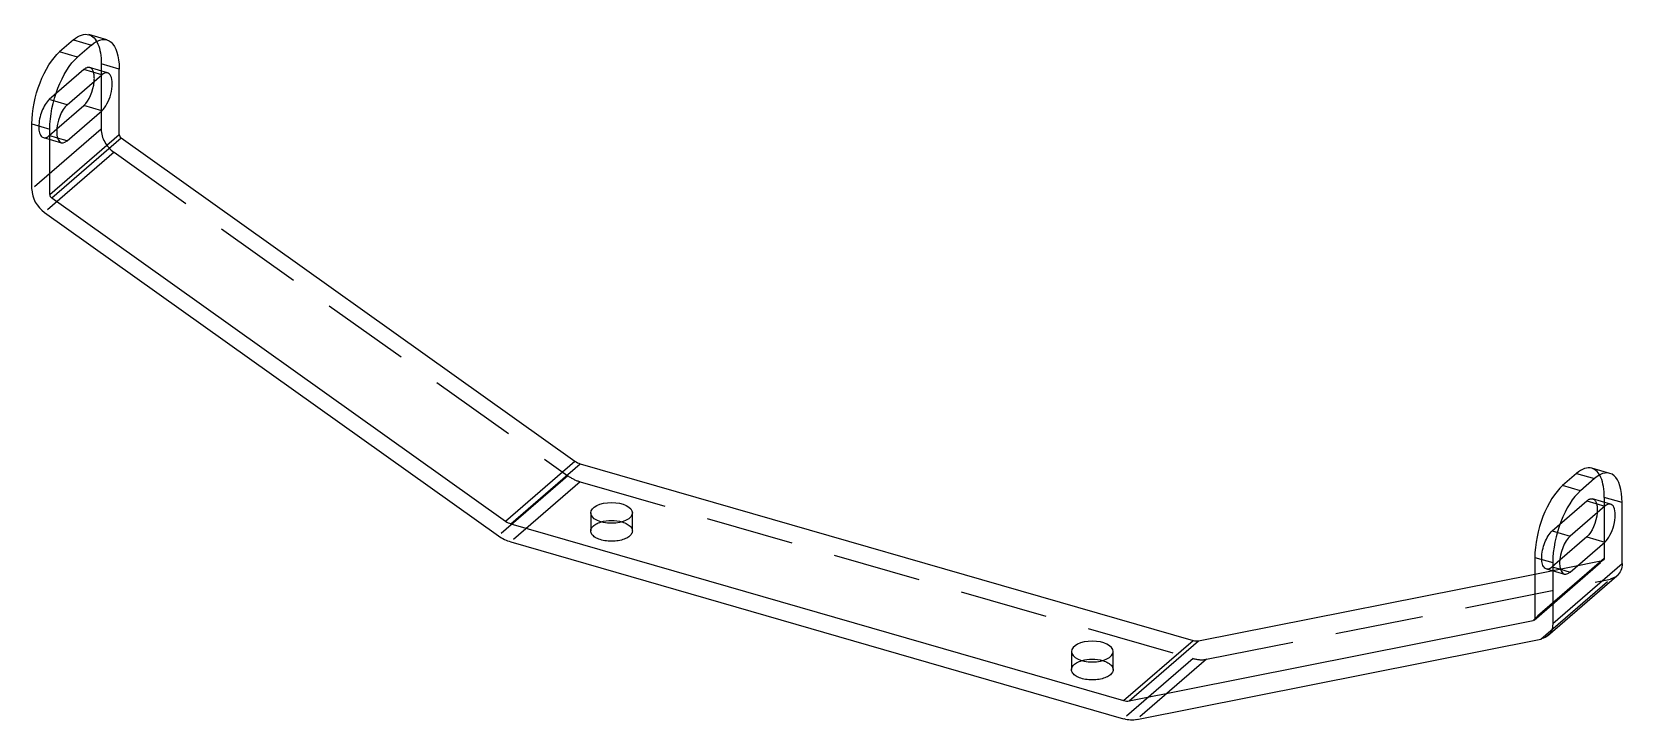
# Model space of a CAD drawing. Header units: millimetres. Extents: x -58 to 57, y -20 to 30.
import ezdxf

# ---------------------------------------------------------------- set-up
doc = ezdxf.new("R2010")
doc.units = ezdxf.units.MM
doc.linetypes.add('HIDDEN', pattern=[9.525, 6.35, -3.175])
doc.layers.get('0').update_dxf_attribs({"color": 253, "lineweight": 70, "true_color": 0x8faf8f})
doc.layers.add('Hidden', color=98, linetype='HIDDEN', lineweight=70, true_color=0x054805)

msp = doc.modelspace()

# ---------------------------------------------------------------- linework, layer by layer
at = {"color": 98, "lineweight": -3, "true_color": 0x054805}
for p, q in [((-54.64, 29.38), (-55.64, 28.51)), ((-54.64, 29.38), (-53.35, 29)), ((-53.35, 29), (-54.35, 28.14)), ((-52.24, 29.38), (-53.53, 29.76)), ((-54.35, 28.14), (-55.64, 28.51)), ((-55.1, 24.7), (-52.6, 26.86)), ((-51.35, 22.56), (-51.35, 27.27)), ((-55.84, 22.96), (-53.89, 24.64)), ((-55.1, 22.1), (-52.6, 24.26)), ((-52.6, 24.26), (-53.89, 24.64)), ((-57.64, 18.6), (-57.64, 23.32)), ((-57.64, 23.32), (-56.35, 22.94)), ((-56.35, 18.23), (-56.35, 22.94)), ((-56.35, 18.23), (-51.35, 22.56)), ((-56.21, 17.99), (-51.21, 22.32)), ((-55.1, 22.1), (-55.79, 22.3)), ((-51.21, 22.32), (-18.51, -1)), ((-56.21, 17.99), (-23.51, -5.33)), ((-56.72, 16.94), (-24.02, -6.38)), ((-23.51, -5.33), (-18.51, -1)), ((-23.13, -5.52), (-18.13, -1.19)), ((-18.13, -1.19), (26.03, -13.94)), ((53.66, -1.89), (52.66, -2.75)), ((53.66, -1.89), (54.95, -2.26)), ((54.95, -2.26), (53.95, -3.13)), ((56.06, -1.88), (54.76, -1.51)), ((53.95, -3.13), (52.66, -2.75)), ((55.7, -4.24), (53.2, -6.4)), ((56.95, -8.38), (56.95, -3.99)), ((-23.13, -5.52), (21.03, -18.27)), ((-23.13, -6.82), (21.03, -19.57)), ((54.41, -6.46), (52.46, -8.14)), ((53.2, -9), (55.7, -6.84)), ((54.41, -6.46), (55.7, -6.84)), ((50.66, -7.95), (51.95, -8.32)), ((50.66, -7.95), (50.66, -12.34)), ((26.42, -13.96), (50.66, -9.14)), ((51.95, -8.32), (51.95, -12.71)), ((51.95, -12.71), (56.95, -8.38)), ((52.51, -8.8), (53.2, -9)), ((51.58, -13.6), (56.58, -9.27)), ((21.42, -18.29), (50.53, -12.49)), ((50.64, -12.4), (50.53, -12.49)), ((21.03, -18.27), (26.03, -13.94)), ((21.42, -18.29), (26.42, -13.96)), ((21.99, -19.62), (51.1, -13.83))]:
    msp.add_line(p, q, dxfattribs=at)
at = {"color": 98, "lineweight": -3, "true_color": 0x054805, "extrusion": (-4.20627e-17, -4.56354e-17, -1)}
msp.add_ellipse((-54.64, 25.91), major_axis=(-1.11, -3.84), ratio=0.433013, start_param=2.55359, end_param=3.141586, dxfattribs=at)
at = {"color": 98, "lineweight": -3, "true_color": 0x054805, "extrusion": (0, 0, -1)}
for centre, major_axis, start_param, end_param in [((-53.35, 25.54), (-1.11, -3.84), 2.55359, 4.124386), ((54.41, -5.16), (-0.42, -1.44), 4.279901, 5.695183)]:
    msp.add_ellipse(centre, major_axis=major_axis, ratio=0.433013, start_param=start_param, end_param=end_param, dxfattribs=at)
at = {"color": 98, "lineweight": -3, "true_color": 0x054805, "extrusion": (-2.87294e-17, -4.94844e-17, -1)}
for centre in [(-55.64, 25.05), (-54.35, 24.67)]:
    msp.add_ellipse(centre, major_axis=(-1.11, -3.84), ratio=0.433013, start_param=0.982794, end_param=2.55359, dxfattribs=at)
at = {"color": 98, "lineweight": -3, "true_color": 0x054805}
for centre, major_axis, ratio, start_param, end_param in [((-53.89, 25.94), (0.42, 1.44), 0.433013, 3.729595, 5.144877), ((-52.6, 25.56), (0.42, 1.44), 0.433013, 3.729595, 6.871188), ((-55.1, 23.4), (0.42, 1.44), 0.433013, 0.588003, 3.729595), ((-51.13, 22.49), (0.164, -0.189), 0.75, 3.855317, 5.024688), ((-56.13, 18.16), (1.15, -1.32), 0.75, 3.855317, 5.024688), ((-56.13, 18.16), (0.164, -0.189), 0.75, 3.855317, 5.024688), ((-18.13, -0.22), (0.73, -0.843), 0.75, 5.024688, 5.426113), ((53.66, -5.35), (1.11, 3.84), 0.433013, 0.000007, 0.588003), ((54.95, -5.72), (1.11, 3.84), 0.433013, 5.300392, 6.871188), ((52.66, -6.22), (1.11, 3.84), 0.433013, 0.588003, 2.158799), ((53.95, -6.59), (1.11, 3.84), 0.433013, 0.588003, 2.158799), ((55.7, -5.54), (0.42, 1.44), 0.433013, 3.729595, 6.871188), ((-23.13, -4.55), (0.73, -0.843), 0.75, 5.024688, 5.426113), ((-23.13, -4.55), (1.71, -1.98), 0.75, 5.024688, 5.426113), ((53.2, -7.7), (0.42, 1.44), 0.433013, 0.588003, 3.729595), ((26.03, -13.04), (0.675, -0.78), 0.75, 5.426113, 5.879899), ((21.03, -17.37), (0.675, -0.78), 0.75, 5.426113, 5.879899), ((21.03, -17.37), (1.66, -1.91), 0.75, 5.426113, 5.879899)]:
    msp.add_ellipse(centre, major_axis=major_axis, ratio=ratio, start_param=start_param, end_param=end_param, dxfattribs=at)
msp.add_ellipse((-15.87, -4.73), major_axis=(-1.5, 0), ratio=0.5, dxfattribs=at)
at = {"color": 98, "lineweight": -3, "true_color": 0x054805, "extrusion": (-5.21378e-17, -7.63018e-31, -1)}
for centre in [(-15.87, -6.03), (18.77, -16.03)]:
    msp.add_ellipse(centre, major_axis=(1.5, 0), ratio=0.5, start_param=4.189874, end_param=5.234708, dxfattribs=at)
at = {"color": 98, "lineweight": -3, "true_color": 0x054805, "extrusion": (-4.19625e-17, -3.63406e-17, -1)}
for centre, major_axis, end_param in [((55.44, -7.94), (-1.15, 1.32), 3.141492), ((50.44, -12.27), (-0.164, 0.189), 3.544879), ((50.44, -12.27), (-1.15, 1.32), 3.544879)]:
    msp.add_ellipse(centre, major_axis=major_axis, ratio=0.75, start_param=2.427868, end_param=end_param, dxfattribs=at)
at = {"color": 98, "lineweight": -3, "true_color": 0x054805, "extrusion": (-6.23606e-17, -9.12624e-31, -1)}
msp.add_ellipse((18.77, -14.73), major_axis=(1.5, 0), ratio=0.5, dxfattribs=at)
at = {"layer": 'Hidden', "lineweight": -3}
for p, q in [((-52.64, 27.65), (-52.64, 22.93)), ((-51.35, 27.27), (-52.64, 27.65)), ((-53.89, 27.24), (-56.39, 25.07)), ((-52.6, 26.86), (-53.89, 27.24)), ((-52.18, 27), (-53.48, 27.38)), ((-55.1, 24.7), (-56.39, 25.07)), ((-52.64, 22.93), (-57.64, 18.6)), ((-56.39, 22.47), (-55.84, 22.96)), ((-56.81, 22.33), (-55.51, 21.96)), ((-55.79, 22.3), (-56.39, 22.47)), ((-51.72, 21.27), (-56.72, 16.94)), ((-51.72, 21.27), (-19.02, -2.05)), ((-19.02, -2.05), (-24.02, -6.38)), ((-18.13, -2.49), (-23.13, -6.82)), ((-18.13, -2.49), (26.03, -15.24)), ((51.91, -6.03), (54.41, -3.86)), ((54.41, -3.86), (55.7, -4.24)), ((56.12, -4.1), (54.82, -3.72)), ((55.66, -3.62), (55.66, -8.01)), ((56.95, -3.99), (55.66, -3.62)), ((-17.37, -4.73), (-17.37, -6.03)), ((-14.37, -6.03), (-14.37, -4.73)), ((51.91, -6.03), (53.2, -6.4)), ((55.66, -8.01), (50.66, -12.34)), ((50.6, -12.46), (55.6, -8.13)), ((55.53, -8.16), (50.64, -12.4)), ((50.66, -9.14), (55.53, -8.16)), ((51.49, -8.77), (52.79, -9.14)), ((52.46, -8.14), (51.91, -8.63)), ((51.91, -8.63), (52.51, -8.8)), ((26.99, -15.29), (56.1, -9.5)), ((51.1, -13.83), (56.1, -9.5)), ((17.27, -14.73), (17.27, -16.03)), ((20.27, -16.03), (20.27, -14.73)), ((26.03, -15.24), (21.03, -19.57)), ((26.99, -15.29), (21.99, -19.62))]:
    msp.add_line(p, q, dxfattribs=at)
at = {"layer": 'Hidden', "lineweight": -3, "extrusion": (-4.20627e-17, -4.56354e-17, -1)}
msp.add_ellipse((-54.64, 25.91), major_axis=(-1.11, -3.84), ratio=0.433013, start_param=3.141586, end_param=4.124386, dxfattribs=at)
at = {"layer": 'Hidden', "lineweight": -3}
for centre, major_axis, ratio, start_param, end_param in [((-53.89, 25.94), (0.42, 1.44), 0.433013, 5.144877, 6.871188), ((-56.39, 23.77), (0.42, 1.44), 0.433013, 0.588003, 3.729595), ((-51.13, 22.49), (1.15, -1.32), 0.75, 3.855317, 5.024688), ((-18.13, -0.22), (1.71, -1.98), 0.75, 5.024688, 5.426113), ((53.66, -5.35), (1.11, 3.84), 0.433013, 5.300392, 6.283192), ((26.03, -13.04), (1.66, -1.91), 0.75, 5.426113, 5.879899)]:
    msp.add_ellipse(centre, major_axis=major_axis, ratio=ratio, start_param=start_param, end_param=end_param, dxfattribs=at)
at = {"layer": 'Hidden', "lineweight": -3, "extrusion": (0, 0, -1)}
for centre, start_param, end_param in [((54.41, -5.16), 2.55359, 4.279901), ((51.91, -7.33), 5.695183, 8.836775)]:
    msp.add_ellipse(centre, major_axis=(-0.42, -1.44), ratio=0.433013, start_param=start_param, end_param=end_param, dxfattribs=at)
at = {"layer": 'Hidden', "lineweight": -3, "extrusion": (-5.21378e-17, -7.63018e-31, -1)}
for centre in [(-15.87, -6.03), (18.77, -16.03)]:
    msp.add_ellipse(centre, major_axis=(1.5, 0), ratio=0.5, start_param=5.234708, end_param=10.47306, dxfattribs=at)
at = {"layer": 'Hidden', "lineweight": -3, "extrusion": (-4.19625e-17, -3.63406e-17, -1)}
for major_axis, start_param in [((-0.164, 0.189), 2.427868), ((-1.15, 1.32), 3.141492)]:
    msp.add_ellipse((55.44, -7.94), major_axis=major_axis, ratio=0.75, start_param=start_param, end_param=3.544879, dxfattribs=at)

doc.saveas('drawing.dxf')
